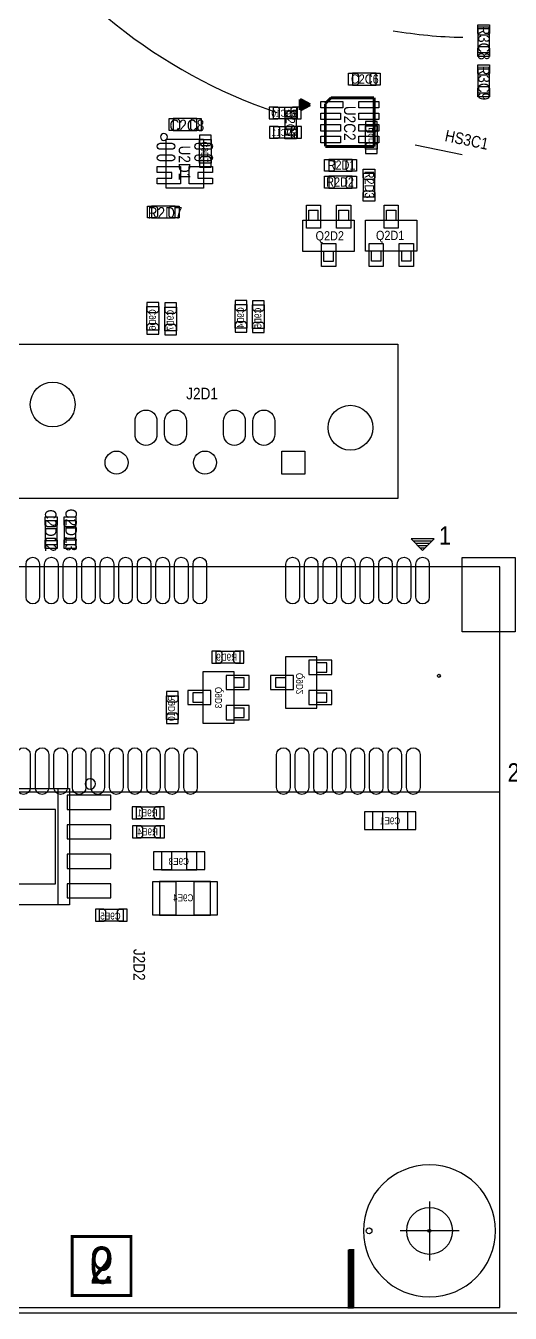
# Model space of a CAD drawing. Extents: x -11 to 122, y -5 to 122.
# Drawn here: x 29.8 to 50.7, y -5 to 50.4 of the extents above; entities that cross this region are included whole.
import ezdxf
from ezdxf.enums import TextEntityAlignment as Align

# ---------------------------------------------------------------- set-up
doc = ezdxf.new("R2010")
doc.units = 0
doc.header["$MEASUREMENT"] = 0
for name, color, linetype in [('BG_OUTLINE', 7, 'CONTINUOUS'), ('BG_SILKSCREEN_BOTTOM', 7, 'CONTINUOUS'), ('BG_SILKSCREEN_TOP', 7, 'CONTINUOUS'), ('PG_ASSEMBLY_BOTTOM', 7, 'CONTINUOUS'), ('PG_ASSEMBLY_TOP', 7, 'CONTINUOUS'), ('PIN_BOTTOM', 7, 'CONTINUOUS'), ('PIN_TOP', 7, 'CONTINUOUS'), ('RD_ASSEMBLY_BOTTOM', 7, 'CONTINUOUS'), ('RD_ASSEMBLY_TOP', 7, 'CONTINUOUS')]:
    doc.layers.add(name, color=color, linetype=linetype)

msp = doc.modelspace()

# ---------------------------------------------------------------- linework, layer by layer
at = {"layer": 'BG_OUTLINE'}
msp.add_lwpolyline([(-5, -5), (-5, 122), (122, 122), (122, -5)], close=True, dxfattribs=at)
at = {"layer": 'BG_SILKSCREEN_BOTTOM', "const_width": 0.127}
msp.add_lwpolyline([(31.83, -4.238), (34.37, -4.238), (34.37, -1.698), (31.83, -1.698)], close=True, dxfattribs=at)
at = {"layer": 'BG_SILKSCREEN_BOTTOM', "const_width": 0.254}
msp.add_lwpolyline([(43.836, -4.806), (43.836, -2.266)], dxfattribs=at)
at = {"layer": 'BG_SILKSCREEN_TOP', "const_width": 0.127}
msp.add_lwpolyline([(31.83, -4.238), (34.37, -4.238), (34.37, -1.698), (31.83, -1.698)], close=True, dxfattribs=at)
at = {"layer": 'BG_SILKSCREEN_TOP', "const_width": 0.254}
msp.add_lwpolyline([(43.875, -4.767), (43.875, -2.227)], dxfattribs=at)
at = {"layer": 'PG_ASSEMBLY_BOTTOM'}
for points in [[(40.509, 46.934), (41.525, 46.934), (41.525, 46.426), (40.509, 46.426)], [(40.522, 46.102), (41.538, 46.102), (41.538, 45.594), (40.522, 45.594)], [(44.985, 46.135), (44.985, 45.119), (44.477, 45.119), (44.477, 46.135)], [(37.318, 44.528), (37.318, 45.544), (37.826, 45.544), (37.826, 44.528)], [(35.058, 37.334), (35.058, 38.35), (35.566, 38.35), (35.566, 37.334)], [(35.827, 37.308), (35.827, 38.324), (36.335, 38.324), (36.335, 37.308)], [(38.856, 37.42), (38.856, 38.436), (39.364, 38.436), (39.364, 37.42)], [(39.604, 37.404), (39.604, 38.42), (40.112, 38.42), (40.112, 37.404)], [(39.054, 22.998), (38.038, 22.998), (38.038, 23.506), (39.054, 23.506)], [(35.896, 20.573), (35.896, 21.589), (36.404, 21.589), (36.404, 20.573)], [(35.619, 16.294), (34.603, 16.294), (34.603, 16.802), (35.619, 16.802)], [(46.303, 15.835), (46.303, 16.597), (44.779, 16.597), (44.779, 15.835)], [(35.632, 15.475), (34.616, 15.475), (34.616, 15.983), (35.632, 15.983)], [(37.212, 14.1), (37.212, 14.862), (35.688, 14.862), (35.688, 14.1)], [(35.597, 13.594), (35.597, 12.144), (37.797, 12.144), (37.797, 13.594)], [(34.034, 11.885), (33.018, 11.885), (33.018, 12.393), (34.034, 12.393)]]:
    msp.add_lwpolyline(points, close=True, dxfattribs=at)
for points in [[(42.374, 23.265), (41.028, 23.265)], [(41.028, 23.265), (41.028, 21.055)], [(42.374, 21.055), (42.374, 23.265)], [(42.806, 23.011), (42.374, 23.011)], [(42.806, 22.604), (42.806, 23.011)], [(38.812, 22.615), (37.466, 22.615)], [(37.466, 22.615), (37.466, 20.405)], [(38.812, 20.405), (38.812, 22.615)], [(39.244, 22.361), (38.812, 22.361)], [(39.244, 21.954), (39.244, 22.361)], [(41.028, 22.363), (40.596, 22.363)], [(40.596, 22.363), (40.596, 21.957)], [(42.374, 22.604), (42.806, 22.604)], [(37.466, 21.713), (37.034, 21.713)], [(37.034, 21.713), (37.034, 21.307)], [(38.812, 21.954), (39.244, 21.954)], [(40.596, 21.957), (41.028, 21.957)], [(42.374, 21.716), (42.806, 21.716)], [(42.806, 21.309), (42.806, 21.716)], [(37.034, 21.307), (37.466, 21.307)], [(42.374, 21.309), (42.806, 21.309)], [(38.812, 21.066), (39.244, 21.066)], [(38.812, 20.659), (39.244, 20.659)], [(39.244, 20.659), (39.244, 21.066)], [(41.028, 21.055), (42.374, 21.055)], [(37.466, 20.405), (38.812, 20.405)], [(27.716, 17.592), (31.716, 17.592)], [(31.716, 17.592), (31.716, 12.592), (27.716, 12.592)], [(31.216, 17.592), (31.216, 12.592)]]:
    msp.add_lwpolyline(points, dxfattribs=at)
msp.add_lwpolyline([(32.84, 17.792, 1), (32.392, 17.792, 1)], format="xyb", close=True, dxfattribs=at)
at = {"layer": 'PG_ASSEMBLY_TOP'}
for points in [[(25.305, 71.206, 0.356904), (40.659, 46.707)], [(45.664, 50.225, 0.037813), (48.671, 49.941)]]:
    msp.add_lwpolyline(points, format="xyb", dxfattribs=at)
for points in [[(49.823, 49.285), (49.823, 50.301), (49.315, 50.301), (49.315, 49.285)], [(43.918, 47.884), (44.934, 47.884), (44.934, 48.392), (43.918, 48.392)], [(49.823, 47.556), (49.823, 48.572), (49.315, 48.572), (49.315, 47.556)], [(40.995, 46.758), (40.995, 45.742), (41.503, 45.742), (41.503, 46.758)], [(36.195, 45.929), (37.211, 45.929), (37.211, 46.437), (36.195, 46.437)], [(42.892, 44.171), (43.908, 44.171), (43.908, 44.679), (42.892, 44.679)], [(42.892, 43.446), (43.908, 43.446), (43.908, 43.954), (42.892, 43.954)], [(44.883, 43.066), (44.883, 44.082), (44.375, 44.082), (44.375, 43.066)], [(35.256, 42.166), (36.272, 42.166), (36.272, 42.674), (35.256, 42.674)], [(28.767, 30.08), (28.767, 36.73), (45.867, 36.73), (45.867, 30.08)], [(31.184, 28.105), (31.184, 29.121), (30.676, 29.121), (30.676, 28.105)], [(31.999, 28.105), (31.999, 29.121), (31.491, 29.121), (31.491, 28.105)], [(46.938, 27.846), (47.438, 28.346), (46.438, 28.346)], [(20.008, 27.146), (20.008, -4.754), (50.268, -4.754), (50.268, 27.146)]]:
    msp.add_lwpolyline(points, close=True, dxfattribs=at)
at = {"layer": 'PG_ASSEMBLY_TOP', "const_width": 0.127}
for points in [[(41.661, 46.805), (41.661, 47.269)], [(41.661, 47.269), (42.092, 47.037)], [(41.661, 47.228), (41.736, 47.228)], [(41.661, 47.175), (41.834, 47.175)], [(41.661, 47.122), (41.933, 47.122)], [(41.661, 47.07), (42.031, 47.07)], [(42.995, 47.34), (42.745, 47.09)], [(42.745, 47.09), (42.745, 45.24)], [(44.845, 47.34), (42.995, 47.34)], [(44.845, 47.34), (44.845, 45.24)], [(42.092, 47.037), (41.661, 46.805)], [(41.661, 47.016), (42.055, 47.016)], [(41.661, 46.964), (41.956, 46.964)], [(41.661, 46.911), (41.858, 46.911)], [(41.661, 46.858), (41.759, 46.858)], [(44.845, 45.24), (42.745, 45.24)]]:
    msp.add_lwpolyline(points, dxfattribs=at)
at = {"layer": 'PG_ASSEMBLY_TOP'}
for points in [[(35.94, 45.65, 1), (35.64, 45.65, 1)], [(50.076, -1.454, 1), (44.386, -1.454, 1)], [(48.238, -1.454, 1), (46.238, -1.454, 1)]]:
    msp.add_lwpolyline(points, format="xyb", close=True, dxfattribs=at)
for points in [[(35.89, 45.55), (37.49, 45.55)], [(35.89, 43.45), (35.89, 45.55)], [(37.49, 45.55), (37.49, 43.45)], [(46.62, 45.316), (48.648, 44.897)], [(37.49, 43.45), (35.89, 43.45)], [(42.036, 42.065), (42.036, 42.497)], [(42.036, 42.497), (42.443, 42.497)], [(42.443, 42.065), (42.443, 42.497)], [(43.331, 42.065), (43.331, 42.497)], [(43.331, 42.497), (43.738, 42.497)], [(43.738, 42.497), (43.738, 42.065)], [(45.382, 42.072), (45.382, 42.504)], [(45.382, 42.504), (45.788, 42.504)], [(45.788, 42.504), (45.788, 42.072)], [(41.782, 40.719), (41.782, 42.065)], [(41.782, 42.065), (43.992, 42.065)], [(43.992, 42.065), (43.992, 40.719)], [(44.48, 40.726), (44.48, 42.072)], [(44.48, 42.072), (46.69, 42.072)], [(46.69, 42.072), (46.69, 40.726)], [(43.992, 40.719), (41.782, 40.719)], [(42.684, 40.287), (42.684, 40.719)], [(43.09, 40.719), (43.09, 40.287)], [(46.69, 40.726), (44.48, 40.726)], [(44.734, 40.294), (44.734, 40.726)], [(45.141, 40.726), (45.141, 40.294)], [(46.029, 40.726), (46.029, 40.294)], [(46.436, 40.726), (46.436, 40.294)], [(43.09, 40.287), (42.684, 40.287)], [(45.141, 40.294), (44.734, 40.294)], [(46.436, 40.294), (46.029, 40.294)], [(47.338, 28.246), (46.538, 28.246)], [(47.238, 28.146), (46.638, 28.146)], [(47.138, 28.046), (46.738, 28.046)], [(47.038, 27.946), (46.838, 27.946)], [(20.008, 17.446), (50.268, 17.446)], [(47.238, -0.184), (47.238, -2.724)], [(48.508, -1.454), (45.968, -1.454)]]:
    msp.add_lwpolyline(points, dxfattribs=at)
at = {"layer": 'PIN_BOTTOM'}
for points in [[(40.331, 46.426), (40.695, 46.426), (40.771, 46.502), (40.771, 46.858), (40.695, 46.934), (40.331, 46.934)], [(41.703, 46.934), (41.339, 46.934), (41.263, 46.858), (41.263, 46.502), (41.339, 46.426), (41.703, 46.426)], [(40.344, 45.594), (40.708, 45.594), (40.784, 45.67), (40.784, 46.026), (40.708, 46.102), (40.344, 46.102)], [(41.716, 46.102), (41.352, 46.102), (41.276, 46.026), (41.276, 45.67), (41.352, 45.594), (41.716, 45.594)], [(44.477, 46.313), (44.477, 45.949), (44.553, 45.873), (44.909, 45.873), (44.985, 45.949), (44.985, 46.313)], [(37.318, 45.722), (37.318, 45.358), (37.394, 45.282), (37.75, 45.282), (37.826, 45.358), (37.826, 45.722)], [(44.985, 44.941), (44.985, 45.305), (44.909, 45.381), (44.553, 45.381), (44.477, 45.305), (44.477, 44.941)], [(37.826, 44.35), (37.826, 44.714), (37.75, 44.79), (37.394, 44.79), (37.318, 44.714), (37.318, 44.35)], [(35.058, 38.528), (35.058, 38.164), (35.134, 38.088), (35.49, 38.088), (35.566, 38.164), (35.566, 38.528)], [(35.827, 38.502), (35.827, 38.138), (35.903, 38.062), (36.259, 38.062), (36.335, 38.138), (36.335, 38.502)], [(38.856, 38.614), (38.856, 38.25), (38.932, 38.174), (39.288, 38.174), (39.364, 38.25), (39.364, 38.614)], [(39.604, 38.598), (39.604, 38.234), (39.68, 38.158), (40.036, 38.158), (40.112, 38.234), (40.112, 38.598)], [(35.566, 37.156), (35.566, 37.52), (35.49, 37.596), (35.134, 37.596), (35.058, 37.52), (35.058, 37.156)], [(36.335, 37.13), (36.335, 37.494), (36.259, 37.57), (35.903, 37.57), (35.827, 37.494), (35.827, 37.13)], [(39.364, 37.242), (39.364, 37.606), (39.288, 37.682), (38.932, 37.682), (38.856, 37.606), (38.856, 37.242)], [(40.112, 37.226), (40.112, 37.59), (40.036, 37.666), (39.68, 37.666), (39.604, 37.59), (39.604, 37.226)], [(40.872, 31.135), (40.872, 32.125), (41.862, 32.125), (41.862, 31.135)], [(37.86, 22.998), (38.224, 22.998), (38.3, 23.074), (38.3, 23.43), (38.224, 23.506), (37.86, 23.506)], [(39.232, 23.506), (38.868, 23.506), (38.792, 23.43), (38.792, 23.074), (38.868, 22.998), (39.232, 22.998)], [(42.032, 22.505), (43.022, 22.505), (43.022, 23.115), (42.032, 23.115)], [(38.47, 21.855), (39.46, 21.855), (39.46, 22.465), (38.47, 22.465)], [(40.387, 21.855), (41.377, 21.855), (41.377, 22.465), (40.387, 22.465)], [(35.896, 21.767), (35.896, 21.403), (35.972, 21.327), (36.328, 21.327), (36.404, 21.403), (36.404, 21.767)], [(36.825, 21.205), (37.815, 21.205), (37.815, 21.815), (36.825, 21.815)], [(42.032, 21.205), (43.022, 21.205), (43.022, 21.815), (42.032, 21.815)], [(38.47, 20.555), (39.46, 20.555), (39.46, 21.165), (38.47, 21.165)], [(36.404, 20.395), (36.404, 20.759), (36.328, 20.835), (35.972, 20.835), (35.896, 20.759), (35.896, 20.395)], [(33.501, 17.302), (31.621, 17.302), (31.621, 16.692), (33.501, 16.692)], [(31.116, 16.692), (28.316, 16.692), (28.316, 13.492), (31.116, 13.492)], [(34.425, 16.294), (34.789, 16.294), (34.865, 16.37), (34.865, 16.726), (34.789, 16.802), (34.425, 16.802)], [(35.797, 16.802), (35.433, 16.802), (35.357, 16.726), (35.357, 16.37), (35.433, 16.294), (35.797, 16.294)], [(45.225, 16.596), (44.435, 16.596), (44.435, 15.836), (45.225, 15.836)], [(46.647, 16.596), (45.857, 16.596), (45.857, 15.836), (46.647, 15.836)], [(33.501, 16.032), (31.621, 16.032), (31.621, 15.422), (33.501, 15.422)], [(34.438, 15.475), (34.802, 15.475), (34.878, 15.551), (34.878, 15.907), (34.802, 15.983), (34.438, 15.983)], [(35.81, 15.983), (35.446, 15.983), (35.37, 15.907), (35.37, 15.551), (35.446, 15.475), (35.81, 15.475)], [(33.501, 14.762), (31.621, 14.762), (31.621, 14.152), (33.501, 14.152)], [(36.134, 14.861), (35.344, 14.861), (35.344, 14.101), (36.134, 14.101)], [(37.556, 14.861), (36.766, 14.861), (36.766, 14.101), (37.556, 14.101)], [(33.501, 13.492), (31.621, 13.492), (31.621, 12.882), (33.501, 12.882)], [(35.298, 13.579), (35.298, 12.159), (36.318, 12.159), (36.318, 13.579)], [(37.076, 13.579), (37.076, 12.159), (38.096, 12.159), (38.096, 13.579)], [(32.84, 11.885), (33.204, 11.885), (33.28, 11.961), (33.28, 12.317), (33.204, 12.393), (32.84, 12.393)], [(34.212, 12.393), (33.848, 12.393), (33.772, 12.317), (33.772, 11.961), (33.848, 11.885), (34.212, 11.885)]]:
    msp.add_lwpolyline(points, close=True, dxfattribs=at)
for points in [[(35.487, 33.42), (35.487, 32.84, -1), (34.547, 32.84), (34.547, 33.42, -1)], [(36.757, 33.42), (36.757, 32.84, -1), (35.817, 32.84), (35.817, 33.42, -1)], [(39.297, 33.42), (39.297, 32.84, -1), (38.357, 32.84), (38.357, 33.42, -1)], [(40.567, 33.42), (40.567, 32.84, -1), (39.627, 32.84), (39.627, 33.42, -1)]]:
    msp.add_lwpolyline(points, format="xyb", close=True, dxfattribs=at)
for centre, radius in [((30.997, 34.13), 0.965), ((43.827, 33.13), 0.965), ((33.747, 31.63), 0.495), ((37.557, 31.63), 0.495), ((47.638, 22.446), 0.065), ((47.231, -1.454), 0.065)]:
    msp.add_circle(centre, radius, dxfattribs=at)
at = {"layer": 'PIN_TOP'}
for points in [[(49.823, 50.479), (49.823, 50.115), (49.747, 50.039), (49.391, 50.039), (49.315, 50.115), (49.315, 50.479)], [(49.315, 49.107), (49.315, 49.471), (49.391, 49.547), (49.747, 49.547), (49.823, 49.471), (49.823, 49.107)], [(43.74, 48.392), (44.104, 48.392), (44.18, 48.316), (44.18, 47.96), (44.104, 47.884), (43.74, 47.884)], [(45.112, 47.884), (44.748, 47.884), (44.672, 47.96), (44.672, 48.316), (44.748, 48.392), (45.112, 48.392)], [(49.823, 48.75), (49.823, 48.386), (49.747, 48.31), (49.391, 48.31), (49.315, 48.386), (49.315, 48.75)], [(49.315, 47.378), (49.315, 47.742), (49.391, 47.818), (49.747, 47.818), (49.823, 47.742), (49.823, 47.378)], [(43.495, 46.9), (42.545, 46.9), (42.545, 47.18), (43.495, 47.18)], [(44.195, 47.18), (45.045, 47.18), (45.045, 46.9), (44.195, 46.9)], [(41.503, 46.936), (41.503, 46.572), (41.427, 46.496), (41.071, 46.496), (40.995, 46.572), (40.995, 46.936)], [(43.395, 46.4), (42.545, 46.4), (42.545, 46.68), (43.395, 46.68)], [(44.195, 46.68), (45.045, 46.68), (45.045, 46.4), (44.195, 46.4)], [(36.017, 46.437), (36.381, 46.437), (36.457, 46.361), (36.457, 46.005), (36.381, 45.929), (36.017, 45.929)], [(37.389, 45.929), (37.025, 45.929), (36.949, 46.005), (36.949, 46.361), (37.025, 46.437), (37.389, 46.437)], [(43.395, 45.9), (42.545, 45.9), (42.545, 46.18), (43.395, 46.18)], [(44.195, 46.18), (45.045, 46.18), (45.045, 45.9), (44.195, 45.9)], [(40.995, 45.564), (40.995, 45.928), (41.071, 46.004), (41.427, 46.004), (41.503, 45.928), (41.503, 45.564)], [(43.395, 45.4), (42.545, 45.4), (42.545, 45.68), (43.395, 45.68)], [(44.195, 45.68), (45.045, 45.68), (45.045, 45.4), (44.195, 45.4)], [(36.508, 43.625), (35.502, 43.625), (35.502, 43.875), (36.128, 43.875), (36.128, 44.125), (35.502, 44.125), (35.502, 44.375), (36.508, 44.375), (36.508, 43.875)], [(36.872, 44.375), (37.878, 44.375), (37.878, 44.125), (37.252, 44.125), (37.252, 43.875), (37.878, 43.875), (37.878, 43.625), (36.872, 43.625), (36.872, 44.125)], [(42.714, 44.679), (43.078, 44.679), (43.154, 44.603), (43.154, 44.247), (43.078, 44.171), (42.714, 44.171)], [(44.086, 44.171), (43.722, 44.171), (43.646, 44.247), (43.646, 44.603), (43.722, 44.679), (44.086, 44.679)], [(42.714, 43.954), (43.078, 43.954), (43.154, 43.878), (43.154, 43.522), (43.078, 43.446), (42.714, 43.446)], [(44.086, 43.446), (43.722, 43.446), (43.646, 43.522), (43.646, 43.878), (43.722, 43.954), (44.086, 43.954)], [(44.883, 44.26), (44.883, 43.896), (44.807, 43.82), (44.451, 43.82), (44.375, 43.896), (44.375, 44.26)], [(44.375, 42.888), (44.375, 43.252), (44.451, 43.328), (44.807, 43.328), (44.883, 43.252), (44.883, 42.888)], [(41.932, 41.723), (41.932, 42.713), (42.542, 42.713), (42.542, 41.723)], [(43.232, 41.723), (43.232, 42.713), (43.842, 42.713), (43.842, 41.723)], [(45.89, 42.713), (45.89, 41.723), (45.28, 41.723), (45.28, 42.713)], [(35.078, 42.674), (35.442, 42.674), (35.518, 42.598), (35.518, 42.242), (35.442, 42.166), (35.078, 42.166)], [(36.45, 42.166), (36.086, 42.166), (36.01, 42.242), (36.01, 42.598), (36.086, 42.674), (36.45, 42.674)], [(42.582, 40.078), (42.582, 41.068), (43.192, 41.068), (43.192, 40.078)], [(45.24, 41.068), (45.24, 40.078), (44.63, 40.078), (44.63, 41.068)], [(46.54, 41.068), (46.54, 40.078), (45.93, 40.078), (45.93, 41.068)], [(40.872, 31.135), (40.872, 32.125), (41.862, 32.125), (41.862, 31.135)], [(31.184, 29.299), (31.184, 28.935), (31.108, 28.859), (30.752, 28.859), (30.676, 28.935), (30.676, 29.299)], [(31.999, 29.299), (31.999, 28.935), (31.923, 28.859), (31.567, 28.859), (31.491, 28.935), (31.491, 29.299)], [(30.676, 27.927), (30.676, 28.291), (30.752, 28.367), (31.108, 28.367), (31.184, 28.291), (31.184, 27.927)], [(31.491, 27.927), (31.491, 28.291), (31.567, 28.367), (31.923, 28.367), (31.999, 28.291), (31.999, 27.927)], [(48.643, 24.346), (48.643, 27.546), (50.933, 27.546), (50.933, 24.346)]]:
    msp.add_lwpolyline(points, close=True, dxfattribs=at)
for points in [[(36.13, 45.12), (35.63, 45.12, -1), (35.63, 45.38), (36.13, 45.38, -1)], [(37.75, 45.12), (37.25, 45.12, -1), (37.25, 45.38), (37.75, 45.38, -1)], [(36.13, 44.62), (35.63, 44.62, -1), (35.63, 44.88), (36.13, 44.88, -1)], [(37.75, 44.62), (37.25, 44.62, -1), (37.25, 44.88), (37.75, 44.88, -1)], [(35.487, 33.42), (35.487, 32.84, -1), (34.547, 32.84), (34.547, 33.42, -1)], [(36.757, 33.42), (36.757, 32.84, -1), (35.817, 32.84), (35.817, 33.42, -1)], [(39.297, 33.42), (39.297, 32.84, -1), (38.357, 32.84), (38.357, 33.42, -1)], [(40.567, 33.42), (40.567, 32.84, -1), (39.627, 32.84), (39.627, 33.42, -1)], [(29.848, 25.831), (29.848, 27.261, -1), (30.428, 27.261), (30.428, 25.831, -1)], [(30.648, 25.831), (30.648, 27.261, -1), (31.228, 27.261), (31.228, 25.831, -1)], [(31.448, 25.831), (31.448, 27.261, -1), (32.028, 27.261), (32.028, 25.831, -1)], [(32.248, 25.831), (32.248, 27.261, -1), (32.828, 27.261), (32.828, 25.831, -1)], [(33.048, 25.831), (33.048, 27.261, -1), (33.628, 27.261), (33.628, 25.831, -1)], [(33.848, 25.831), (33.848, 27.261, -1), (34.428, 27.261), (34.428, 25.831, -1)], [(34.648, 25.831), (34.648, 27.261, -1), (35.228, 27.261), (35.228, 25.831, -1)], [(35.448, 25.831), (35.448, 27.261, -1), (36.028, 27.261), (36.028, 25.831, -1)], [(36.248, 25.831), (36.248, 27.261, -1), (36.828, 27.261), (36.828, 25.831, -1)], [(37.048, 25.831), (37.048, 27.261, -1), (37.628, 27.261), (37.628, 25.831, -1)], [(41.048, 25.831), (41.048, 27.261, -1), (41.628, 27.261), (41.628, 25.831, -1)], [(41.848, 25.831), (41.848, 27.261, -1), (42.428, 27.261), (42.428, 25.831, -1)], [(42.648, 25.831), (42.648, 27.261, -1), (43.228, 27.261), (43.228, 25.831, -1)], [(43.448, 25.831), (43.448, 27.261, -1), (44.028, 27.261), (44.028, 25.831, -1)], [(44.248, 25.831), (44.248, 27.261, -1), (44.828, 27.261), (44.828, 25.831, -1)], [(45.048, 25.831), (45.048, 27.261, -1), (45.628, 27.261), (45.628, 25.831, -1)], [(45.848, 25.831), (45.848, 27.261, -1), (46.428, 27.261), (46.428, 25.831, -1)], [(46.648, 25.831), (46.648, 27.261, -1), (47.228, 27.261), (47.228, 25.831, -1)], [(29.448, 17.631), (29.448, 19.061, -1), (30.028, 19.061), (30.028, 17.631, -1)], [(30.248, 17.631), (30.248, 19.061, -1), (30.828, 19.061), (30.828, 17.631, -1)], [(31.048, 17.631), (31.048, 19.061, -1), (31.628, 19.061), (31.628, 17.631, -1)], [(31.848, 17.631), (31.848, 19.061, -1), (32.428, 19.061), (32.428, 17.631, -1)], [(32.648, 17.631), (32.648, 19.061, -1), (33.228, 19.061), (33.228, 17.631, -1)], [(33.448, 17.631), (33.448, 19.061, -1), (34.028, 19.061), (34.028, 17.631, -1)], [(34.248, 17.631), (34.248, 19.061, -1), (34.828, 19.061), (34.828, 17.631, -1)], [(35.048, 17.631), (35.048, 19.061, -1), (35.628, 19.061), (35.628, 17.631, -1)], [(35.848, 17.631), (35.848, 19.061, -1), (36.428, 19.061), (36.428, 17.631, -1)], [(36.648, 17.631), (36.648, 19.061, -1), (37.228, 19.061), (37.228, 17.631, -1)], [(40.648, 17.631), (40.648, 19.061, -1), (41.228, 19.061), (41.228, 17.631, -1)], [(41.448, 17.631), (41.448, 19.061, -1), (42.028, 19.061), (42.028, 17.631, -1)], [(42.248, 17.631), (42.248, 19.061, -1), (42.828, 19.061), (42.828, 17.631, -1)], [(43.048, 17.631), (43.048, 19.061, -1), (43.628, 19.061), (43.628, 17.631, -1)], [(43.848, 17.631), (43.848, 19.061, -1), (44.428, 19.061), (44.428, 17.631, -1)], [(44.648, 17.631), (44.648, 19.061, -1), (45.228, 19.061), (45.228, 17.631, -1)], [(45.448, 17.631), (45.448, 19.061, -1), (46.028, 19.061), (46.028, 17.631, -1)], [(46.248, 17.631), (46.248, 19.061, -1), (46.828, 19.061), (46.828, 17.631, -1)]]:
    msp.add_lwpolyline(points, format="xyb", close=True, dxfattribs=at)
for centre, radius in [((30.997, 34.13), 0.965), ((43.827, 33.13), 0.965), ((33.747, 31.63), 0.495), ((37.557, 31.63), 0.495), ((47.638, 22.446), 0.065), ((44.631, -1.454), 0.125), ((47.231, -1.454), 0.065)]:
    msp.add_circle(centre, radius, dxfattribs=at)

# ---------------------------------------------------------------- texts
at = {"layer": 'BG_SILKSCREEN_BOTTOM', "text_generation_flag": 2, "width": 0.875}
msp.add_text('9', height=1.6, dxfattribs=at).set_placement((33.1, -3.73), align=Align.CENTER)
at = {"layer": 'BG_SILKSCREEN_TOP', "width": 0.875}
msp.add_text('2', height=1.6, dxfattribs=at).set_placement((33.1, -3.73), align=Align.CENTER)
at = {"layer": 'PG_ASSEMBLY_TOP', "width": 0.875}
for s, p in [('1', (47.645, 28.089)), ('2', (50.6, 17.883))]:
    msp.add_text(s, height=0.8, dxfattribs=at).set_placement(p)
at = {"layer": 'RD_ASSEMBLY_BOTTOM', "text_generation_flag": 2, "width": 0.876667}
for s, p in [('R9C10', (40.969, 46.52)), ('R9C11', (40.982, 45.688)), ('R9D9', (38.492, 23.098)), ('R9E1', (35.077, 16.397)), ('C9E1', (45.536, 16.054)), ('R9E4', (35.09, 15.578)), ('C9E3', (36.429, 14.306)), ('C9E4', (36.621, 12.738)), ('C9E5', (33.484, 11.953))]:
    msp.add_text(s, height=0.3, dxfattribs=at).set_placement(p, align=Align.CENTER)
for s, p in [('R9D1', (44.907, 45.61)), ('C9D1', (37.698, 45.005)), ('C9D4', (39.243, 37.867)), ('C9D5', (39.991, 37.851)), ('C9D6', (35.445, 37.781)), ('C9D7', (36.214, 37.755)), ('Q9D2', (41.784, 22.111)), ('Q9D3', (38.289, 21.507)), ('R9D10', (36.267, 21.052))]:
    msp.add_text(s, height=0.3, rotation=90, dxfattribs=at).set_placement(p, align=Align.CENTER)
at = {"layer": 'RD_ASSEMBLY_TOP'}
for s, height, width, p in [('R3C8', 0.5, 0.876, (49.33, 49.71)), ('R3C9', 0.5, 0.876, (49.33, 47.981)), ('C2C7', 0.4, 0.875, (41.041, 46.215)), ('U2C2', 0.5, 0.876, (43.55, 46.241)), ('R2D3', 0.4, 0.875, (44.447, 43.6)), ('C2D12', 0.5, 0.876, (30.661, 28.701)), ('C2D13', 0.5, 0.876, (31.542, 28.729)), ('J2D2', 0.5, 0.876, (34.478, 10.006))]:
    msp.add_text(s, height=height, rotation=270, dxfattribs=dict(at, width=width)).set_placement(p, align=Align.CENTER)
for s, height, width, p in [('C2C6', 0.4, 0.875, (44.447, 47.944)), ('C2C8', 0.5, 0.876, (36.779, 45.895)), ('R2D1', 0.4, 0.875, (43.446, 44.239)), ('R2D2', 0.4, 0.875, (43.381, 43.511)), ('R2D7', 0.5, 0.876, (35.84, 42.132)), ('Q2D2', 0.4, 0.875, (42.937, 41.192)), ('Q2D1', 0.4, 0.875, (45.539, 41.21))]:
    msp.add_text(s, height=height, dxfattribs=dict(at, width=width)).set_placement(p, align=Align.CENTER)
at = {"layer": 'RD_ASSEMBLY_TOP', "width": 0.876}
for s, rotation, p in [('HS3C1', 348.323, (47.866, 45.474)), ('U2D1', 270, (36.427, 45.281))]:
    msp.add_text(s, height=0.5, rotation=rotation, dxfattribs=at).set_placement(p)
msp.add_text('J2D1', height=0.5, dxfattribs=at).set_placement((36.75, 34.35))

doc.saveas('drawing.dxf')
